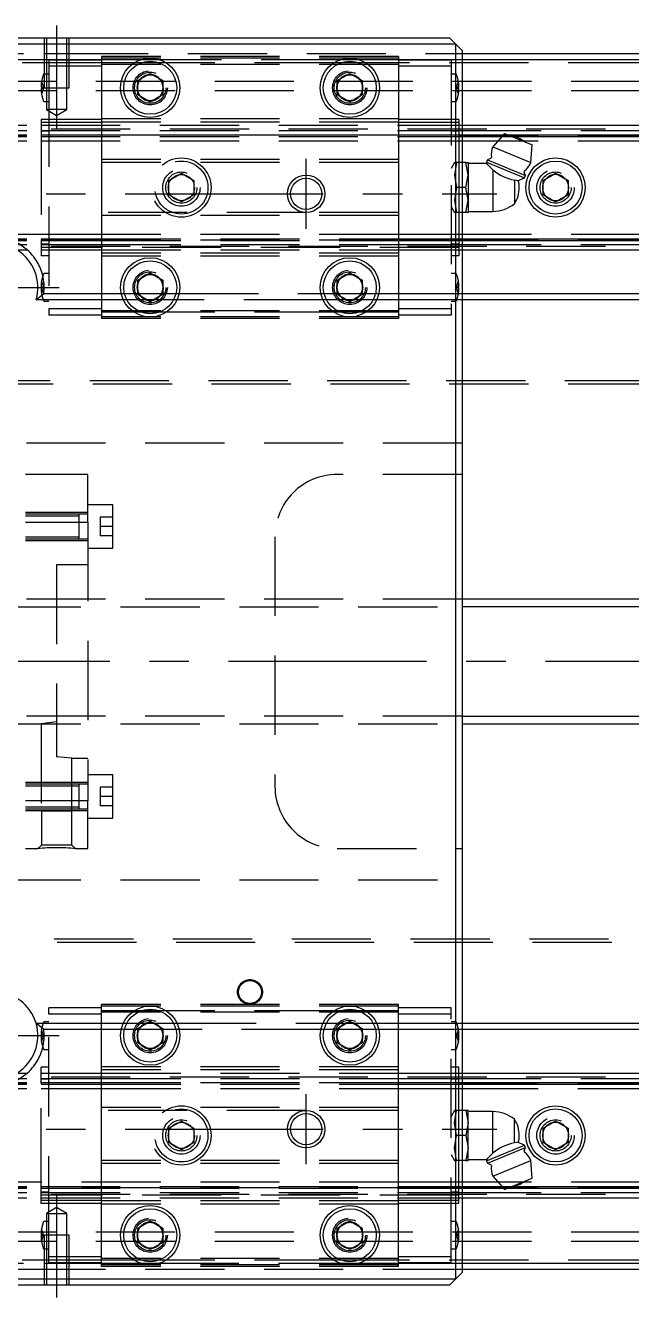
# Model space of a CAD drawing. Extents: x -10 to 1021, y -306 to 120.
# Drawn here: x 415 to 512.2, y -102 to 102 of the extents above; entities that cross this region are included whole.
import ezdxf

# ---------------------------------------------------------------- set-up
doc = ezdxf.new("R2010")
doc.units = 0
doc.linetypes.add('CENTER', pattern=[50.8, 31.75, -6.35, 6.35, -6.35])
doc.linetypes.add('DASHED', pattern=[19.05, 12.7, -6.35])
doc.layers.get('0').update_dxf_attribs({"linetype": 'CONTINUOUS'})
doc.layers.add('CENTER', color=1, linetype='CENTER')

msp = doc.modelspace()

# ---------------------------------------------------------------- linework, layer by layer
at = {"color": 7, "linetype": 'CONTINUOUS'}
for p, q in [((337, 100), (483, 100)), ((483, 100), (484, 99)), ((484, 99), (336, 99)), ((484, 99), (485, 98)), ((484, -99), (484, 99)), ((485, 98), (485, -98)), ((485, 97.5), (818, 97.5)), ((819, 96.5), (485, 96.5)), ((433, 93.15), (435, 94.31)), ((435, 94.31), (437, 93.15)), ((465, 93.15), (467, 94.31)), ((467, 94.31), (469, 93.15)), ((433, 90.85), (433, 93.15)), ((437, 93.15), (437, 90.85)), ((465, 90.85), (465, 93.15)), ((469, 93.15), (469, 90.85)), ((435, 89.69), (433, 90.85)), ((437, 90.85), (435, 89.69)), ((467, 89.69), (465, 90.85)), ((469, 90.85), (467, 89.69)), ((485, 86), (820, 86)), ((485, 84.48), (491.63, 84.48)), ((485, 84.2), (491.38, 84.2)), ((491.8, 84.68), (489.93, 82.53)), ((491.8, 84.68), (496.23, 82.84)), ((492.27, 84.48), (820, 84.48)), ((492.95, 84.2), (820, 84.2)), ((489.93, 82.53), (496.03, 80)), ((496.03, 80), (496.23, 82.84)), ((485.6, 80), (485, 80)), ((485.6, 80), (485.96, 80)), ((485.96, 78), (485.6, 80)), ((485.96, 80), (485.96, 78)), ((488.92, 79.85), (485.96, 79.85)), ((489.07, 80.45), (488.92, 80.08)), ((488.92, 80.08), (489.1, 79.64)), ((488.92, 80.08), (495.02, 77.56)), ((489.96, 78.83), (488.92, 79.85)), ((489.58, 80.66), (489.07, 80.45)), ((489.07, 80.45), (495.17, 77.93)), ((485.6, 76), (485.96, 78)), ((485.96, 78), (485.96, 74)), ((489.96, 78.83), (489.96, 72.15)), ((493.9, 77.09), (495.02, 77.56)), ((495.17, 77.93), (494.96, 78.44)), ((495.02, 77.56), (495.17, 77.93)), ((498, 77.15), (500, 78.31)), ((500, 78.31), (502, 77.15)), ((485.6, 76), (485, 76)), ((485.96, 74), (485.6, 76)), ((494.06, 77.07), (493.4, 77.18)), ((493.4, 77.18), (493.4, 73.4)), ((498, 74.85), (498, 77.15)), ((502, 77.15), (502, 74.85)), ((485.6, 72), (485.96, 74)), ((485.96, 74), (485.96, 72)), ((500, 73.69), (498, 74.85)), ((502, 74.85), (500, 73.69)), ((485.6, 72), (485, 72)), ((485.96, 72), (485.6, 72)), ((485.96, 72.15), (489.96, 72.15)), ((485, 67.8), (820, 67.8)), ((485, 67.52), (820, 67.52)), ((485, 66), (820, 66)), ((433, 61.15), (435, 62.31)), ((435, 62.31), (437, 61.15)), ((465, 61.15), (467, 62.31)), ((467, 62.31), (469, 61.15)), ((433, 58.85), (433, 61.15)), ((437, 61.15), (437, 58.85)), ((465, 58.85), (465, 61.15)), ((469, 61.15), (469, 58.85)), ((435, 57.69), (433, 58.85)), ((437, 58.85), (435, 57.69)), ((467, 57.69), (465, 58.85)), ((469, 58.85), (467, 57.69)), ((485, 59), (522.06, 59)), ((523.29, 58), (485, 58)), ((763, 10), (485, 10)), ((485, -10), (763, -10)), ((433, -58.85), (435, -57.69)), ((433, -61.15), (433, -58.85)), ((435, -57.69), (437, -58.85)), ((437, -58.85), (437, -61.15)), ((465, -58.85), (467, -57.69)), ((465, -61.15), (465, -58.85)), ((467, -57.69), (469, -58.85)), ((469, -58.85), (469, -61.15)), ((485, -58), (523.29, -58)), ((522.06, -59), (485, -59)), ((435, -62.31), (433, -61.15)), ((437, -61.15), (435, -62.31)), ((467, -62.31), (465, -61.15)), ((469, -61.15), (467, -62.31)), ((485, -66), (820, -66)), ((485, -67.52), (820, -67.52)), ((485, -67.8), (820, -67.8)), ((485.6, -72), (485, -72)), ((485.96, -72), (485.6, -72)), ((485.6, -72), (485.96, -74)), ((485.96, -74), (485.96, -72)), ((489.96, -72.15), (485.96, -72.15)), ((489.96, -78.83), (489.96, -72.15)), ((493.4, -77.18), (493.4, -73.4)), ((485.96, -74), (485.6, -76)), ((485.96, -78), (485.96, -74)), ((498, -74.85), (500, -73.69)), ((498, -77.15), (498, -74.85)), ((500, -73.69), (502, -74.85)), ((502, -74.85), (502, -77.15)), ((485.6, -76), (485, -76)), ((485.6, -76), (485.96, -78)), ((494.06, -77.07), (493.4, -77.18)), ((495.02, -77.56), (493.9, -77.09)), ((500, -78.31), (498, -77.15)), ((502, -77.15), (500, -78.31)), ((485.96, -78), (485.6, -80)), ((485.96, -80), (485.96, -78)), ((488.92, -80.08), (495.02, -77.56)), ((489.96, -78.83), (488.92, -79.85)), ((489.07, -80.45), (495.17, -77.93)), ((494.96, -78.44), (495.17, -77.93)), ((495.17, -77.93), (495.02, -77.56)), ((485.6, -80), (485, -80)), ((485.6, -80), (485.96, -80)), ((485.96, -79.85), (488.92, -79.85)), ((489.1, -79.64), (488.92, -80.08)), ((488.92, -80.08), (489.07, -80.45)), ((489.07, -80.45), (489.58, -80.66)), ((489.93, -82.53), (496.03, -80)), ((496.23, -82.84), (496.03, -80)), ((489.93, -82.53), (491.8, -84.68)), ((491.8, -84.68), (496.23, -82.84)), ((485, -84.2), (491.38, -84.2)), ((485, -84.48), (491.63, -84.48)), ((492.27, -84.48), (820, -84.48)), ((492.95, -84.2), (820, -84.2)), ((485, -86), (820, -86)), ((433, -90.85), (435, -89.69)), ((435, -89.69), (437, -90.85)), ((465, -90.85), (467, -89.69)), ((467, -89.69), (469, -90.85)), ((433, -93.15), (433, -90.85)), ((437, -90.85), (437, -93.15)), ((465, -93.15), (465, -90.85)), ((469, -90.85), (469, -93.15)), ((435, -94.31), (433, -93.15)), ((437, -93.15), (435, -94.31)), ((467, -94.31), (465, -93.15)), ((469, -93.15), (467, -94.31)), ((485, -96.5), (819, -96.5)), ((818, -97.5), (485, -97.5)), ((336, -99), (484, -99)), ((484, -99), (483, -100)), ((485, -98), (484, -99)), ((483, -100), (337, -100))]:
    msp.add_line(p, q, dxfattribs=at)
at = {"color": 3, "linetype": 'DASHED'}
for p, q in [((418, 100), (418, 92)), ((418.35, 100), (418.35, 92)), ((421.65, 92), (421.65, 100)), ((422, 92), (422, 100)), ((427.2, 96), (392.8, 96)), ((402, 97.5), (418, 97.5)), ((418, 96.5), (402, 96.5)), ((418, 97.5), (422, 97.5)), ((422, 96.5), (418, 96.5)), ((422, 96.45), (418.77, 96.45)), ((418.77, 96.45), (418.77, 95.45)), ((422, 97.5), (485, 97.5)), ((427.2, 96.5), (422, 96.5)), ((427.2, 96.45), (422, 96.45)), ((427.2, 97), (427.2, 96)), ((474.8, 97), (427.2, 97)), ((474.8, 96.75), (427.2, 96.75)), ((433.48, 96.5), (427.2, 96.5)), ((427.2, 96), (427.2, 87)), ((432.44, 96), (427.2, 96)), ((433.56, 96), (432.44, 96)), ((436.52, 96.5), (433.48, 96.5)), ((436.44, 96), (433.56, 96)), ((437.56, 96), (436.44, 96)), ((465.48, 96.5), (436.52, 96.5)), ((464.44, 96), (437.56, 96)), ((465.56, 96), (464.44, 96)), ((468.52, 96.5), (465.48, 96.5)), ((468.44, 96), (465.56, 96)), ((469.56, 96), (468.44, 96)), ((474.8, 96.5), (468.52, 96.5)), ((474.8, 96), (469.56, 96)), ((474.8, 97), (474.8, 96)), ((485, 96.5), (474.8, 96.5)), ((483.23, 96.45), (474.8, 96.45)), ((474.8, 96), (474.8, 87)), ((819.5, 96), (474.8, 96)), ((483.23, 96.45), (483.23, 95.45)), ((418, 94.2), (417.99, 94.2)), ((418.77, 94.2), (418, 94.2)), ((418.77, 95.45), (418.77, 92)), ((422, 95.45), (418.77, 95.45)), ((427.2, 95.45), (422, 95.45)), ((474.8, 95.75), (427.2, 95.75)), ((483.23, 95.45), (474.8, 95.45)), ((483.23, 95.45), (483.23, 56.55)), ((484.01, 94.2), (483.23, 94.2)), ((820, 93), (0, 93)), ((417.5, 92.1), (417.58, 92.1)), ((417.58, 91.9), (417.5, 91.9)), ((417.58, 93), (417.9, 92.1)), ((417.58, 92.1), (417.9, 92.1)), ((417.58, 92.1), (417.58, 91.9)), ((417.9, 91.9), (417.58, 91)), ((417.58, 91.9), (417.9, 91.9)), ((417.9, 92.1), (417.94, 92)), ((417.9, 91.9), (417.94, 92)), ((418, 92), (422, 92)), ((418.35, 92), (418.35, 88.5)), ((418.77, 92), (418.77, 56.55)), ((421.65, 88.5), (421.65, 92)), ((432.5, 92), (432.53, 92.41)), ((464.5, 92), (464.53, 92.41)), ((484.1, 92.1), (484.06, 92)), ((484.1, 91.9), (484.06, 92)), ((484.1, 92.1), (484.42, 93)), ((484.42, 92.1), (484.1, 92.1)), ((484.42, 91), (484.1, 91.9)), ((484.42, 91.9), (484.1, 91.9)), ((484.42, 91.9), (484.42, 92.1)), ((484.42, 92.1), (484.5, 92.1)), ((484.5, 91.9), (484.42, 91.9)), ((820, 91.5), (0, 91.5)), ((417.99, 89.8), (418.77, 89.8)), ((483.23, 89.8), (484.01, 89.8)), ((418.35, 88.5), (420, 87.55)), ((421.65, 88.5), (418.35, 88.5)), ((420, 87.55), (421.65, 88.5)), ((402.5, 86), (417.5, 86)), ((418.77, 86.93), (417.5, 86.93)), ((417.5, 86.93), (417.5, 84.33)), ((418.77, 86.92), (417.5, 86.92)), ((418.77, 86.46), (417.5, 86.46)), ((417.5, 86), (474.8, 86)), ((427.2, 86.93), (418.77, 86.93)), ((427.2, 86.46), (418.77, 86.46)), ((427.2, 87), (427.2, 86.5)), ((474.8, 87), (427.2, 87)), ((427.2, 86.5), (427.2, 80.5)), ((474.8, 86.5), (427.2, 86.5)), ((474.8, 87), (474.8, 86.5)), ((483.23, 86.93), (474.8, 86.93)), ((474.8, 86.5), (474.8, 80.5)), ((483.23, 86.46), (474.8, 86.46)), ((474.8, 86), (483.23, 86)), ((484.5, 86.93), (483.23, 86.93)), ((484.5, 86.92), (483.23, 86.92)), ((484.5, 86.46), (483.23, 86.46)), ((483.23, 86), (484.5, 86)), ((484.5, 86.93), (484.5, 84.33)), ((484.5, 86), (485, 86)), ((0, 85.4), (820, 85.4)), ((402.5, 85.15), (417.5, 85.15)), ((402.5, 84.48), (417.5, 84.48)), ((402.5, 84.42), (417.5, 84.42)), ((402.5, 84.2), (417.5, 84.2)), ((417.5, 85.15), (474.8, 85.15)), ((417.5, 85.08), (418.77, 85.08)), ((417.5, 84.48), (474.8, 84.48)), ((474.8, 84.42), (417.5, 84.42)), ((417.5, 84.33), (417.5, 67.67)), ((417.5, 84.2), (474.8, 84.2)), ((474.8, 85.15), (483.23, 85.15)), ((474.8, 84.48), (483.23, 84.48)), ((483.23, 84.42), (474.8, 84.42)), ((474.8, 84.2), (483.23, 84.2)), ((483.23, 85.15), (484.5, 85.15)), ((483.23, 85.08), (484.5, 85.08)), ((483.23, 84.48), (484.5, 84.48)), ((484.5, 84.42), (483.23, 84.42)), ((483.23, 84.2), (484.5, 84.2)), ((484.5, 85.15), (485, 85.15)), ((484.5, 84.48), (485, 84.48)), ((484.5, 84.42), (820, 84.42)), ((484.5, 84.33), (484.5, 80)), ((484.5, 84.2), (485, 84.2)), ((485, 85.15), (820, 85.15)), ((491.38, 84.2), (492.95, 84.2)), ((491.63, 84.48), (492.27, 84.48)), ((402.5, 83.5), (417.5, 83.5)), ((417.5, 83.5), (474.8, 83.5)), ((474.8, 83.5), (483.23, 83.5)), ((483.23, 83.5), (484.5, 83.5)), ((484.5, 83.5), (820, 83.5)), ((427.2, 80.5), (427.2, 80)), ((474.8, 80.5), (427.2, 80.5)), ((427.2, 80), (427.2, 72)), ((474.8, 80), (427.2, 80)), ((474.8, 80.5), (474.8, 80)), ((474.8, 80), (474.8, 72)), ((483.78, 80), (483.23, 79.06)), ((483.78, 80), (484.13, 80)), ((484.13, 80), (483.78, 78)), ((485, 80), (484.13, 80)), ((484.5, 80), (484.5, 72)), ((438, 77.15), (440, 78.31)), ((440, 78.31), (442, 77.15)), ((483.78, 78), (484.13, 76)), ((437.5, 76), (437.53, 76.41)), ((438, 74.85), (438, 77.15)), ((442, 77.15), (442, 74.85)), ((484.13, 76), (483.78, 74)), ((485, 76), (484.13, 76)), ((497.5, 76), (497.53, 76.37)), ((440, 73.69), (438, 74.85)), ((442, 74.85), (440, 73.69)), ((483.78, 74), (484.13, 72)), ((427.2, 72), (427.2, 71.5)), ((460, 72), (427.2, 72)), ((427.2, 71.5), (427.2, 65.5)), ((474.8, 71.5), (427.2, 71.5)), ((474.8, 72), (460, 72)), ((474.8, 72), (474.8, 71.5)), ((474.8, 71.5), (474.8, 65.5)), ((483.23, 72.94), (483.78, 72)), ((484.13, 72), (483.78, 72)), ((485, 72), (484.13, 72)), ((484.5, 72), (484.5, 67.67)), ((417.5, 68.5), (402.5, 68.5)), ((402.5, 67.8), (417.5, 67.8)), ((402.5, 67.58), (417.5, 67.58)), ((402.5, 67.52), (417.5, 67.52)), ((418.77, 68.5), (417.5, 68.5)), ((417.5, 67.8), (418.77, 67.8)), ((417.5, 67.67), (417.5, 65.07)), ((418.77, 67.58), (417.5, 67.58)), ((417.5, 67.52), (418.77, 67.52)), ((427.2, 68.5), (418.77, 68.5)), ((418.77, 67.8), (427.2, 67.8)), ((427.2, 67.58), (418.77, 67.58)), ((418.77, 67.52), (427.2, 67.52)), ((474.8, 68.5), (427.2, 68.5)), ((427.2, 67.8), (474.8, 67.8)), ((474.8, 67.58), (427.2, 67.58)), ((427.2, 67.52), (474.8, 67.52)), ((483.23, 68.5), (474.8, 68.5)), ((474.8, 67.8), (483.23, 67.8)), ((483.23, 67.58), (474.8, 67.58)), ((474.8, 67.52), (483.23, 67.52)), ((484.5, 68.5), (483.23, 68.5)), ((483.23, 67.8), (484.5, 67.8)), ((484.5, 67.58), (483.23, 67.58)), ((483.23, 67.52), (484.5, 67.52)), ((820, 68.5), (484.5, 68.5)), ((484.5, 67.8), (485, 67.8)), ((484.5, 67.67), (484.5, 65.07)), ((484.5, 67.58), (820, 67.58)), ((484.5, 67.52), (485, 67.52)), ((0, 66.6), (820, 66.6)), ((402.5, 66.85), (417.5, 66.85)), ((402.5, 66), (417.5, 66)), ((418.77, 66.92), (417.5, 66.92)), ((417.5, 66.85), (418.77, 66.85)), ((484.5, 66.4), (417.5, 66.4)), ((417.5, 66), (418.77, 66)), ((418.77, 66.85), (427.2, 66.85)), ((418.77, 66), (427.2, 66)), ((427.2, 66.85), (474.8, 66.85)), ((427.2, 66), (474.8, 66)), ((427.2, 65.5), (427.2, 65)), ((474.8, 65.5), (427.2, 65.5)), ((474.8, 66.85), (483.23, 66.85)), ((474.8, 66), (483.23, 66)), ((474.8, 65.5), (474.8, 65)), ((484.5, 66.92), (483.23, 66.92)), ((483.23, 66.85), (484.5, 66.85)), ((483.23, 66), (484.5, 66)), ((484.5, 66.85), (485, 66.85)), ((484.5, 66), (485, 66)), ((485, 66.85), (820, 66.85)), ((418.77, 65.08), (417.5, 65.08)), ((418.77, 65.07), (417.5, 65.07)), ((427.2, 65), (427.2, 56)), ((474.8, 65), (427.2, 65)), ((474.8, 65), (474.8, 56)), ((484.5, 65.08), (483.23, 65.08)), ((484.5, 65.07), (483.23, 65.07)), ((418.77, 62.2), (417.99, 62.2)), ((484.01, 62.2), (483.23, 62.2)), ((417.5, 60.1), (417.58, 60.1)), ((417.58, 59.9), (417.5, 59.9)), ((417.58, 61), (417.9, 60.1)), ((417.58, 60.1), (417.9, 60.1)), ((417.58, 60.1), (417.58, 59.9)), ((417.9, 59.9), (417.58, 59)), ((417.58, 59.9), (417.9, 59.9)), ((417.9, 60.1), (417.94, 60)), ((417.9, 59.9), (417.94, 60)), ((432.5, 60), (432.53, 60.41)), ((464.5, 60), (464.53, 60.41)), ((484.1, 60.1), (484.06, 60)), ((484.1, 59.9), (484.06, 60)), ((484.1, 60.1), (484.42, 61)), ((484.42, 60.1), (484.1, 60.1)), ((484.42, 59), (484.1, 59.9)), ((484.42, 59.9), (484.1, 59.9)), ((484.42, 59.9), (484.42, 60.1)), ((484.42, 60.1), (484.5, 60.1)), ((484.5, 59.9), (484.42, 59.9)), ((416.71, 58), (417.64, 58.74)), ((417.84, 58), (416.71, 58)), ((417.64, 58.74), (417.94, 59)), ((418.77, 58), (417.84, 58)), ((417.94, 59), (418.77, 59)), ((417.99, 57.8), (418.77, 57.8)), ((418.77, 59), (427.2, 59)), ((427.2, 58), (418.77, 58)), ((427.2, 59), (430.36, 59)), ((430.69, 58), (427.2, 58)), ((430.36, 59), (430.87, 59)), ((431.25, 58), (430.69, 58)), ((430.87, 59), (432.44, 59)), ((433.11, 58), (431.25, 58)), ((432.44, 59), (432.71, 59)), ((432.71, 59), (433, 59)), ((433, 59), (433.15, 59)), ((433.5, 58), (433.11, 58)), ((433.15, 59), (433.2, 59)), ((433.2, 59), (436.8, 59)), ((434.36, 58), (433.5, 58)), ((434.46, 58), (434.36, 58)), ((434.5, 58), (434.46, 58)), ((435.5, 58), (434.5, 58)), ((435.54, 58), (435.5, 58)), ((435.64, 58), (435.54, 58)), ((436.5, 58), (435.64, 58)), ((436.89, 58), (436.5, 58)), ((436.8, 59), (436.85, 59)), ((436.85, 59), (437, 59)), ((438.75, 58), (436.89, 58)), ((437, 59), (437.29, 59)), ((437.29, 59), (437.56, 59)), ((437.56, 59), (439.13, 59)), ((439.31, 58), (438.75, 58)), ((439.13, 59), (439.64, 59)), ((462.69, 58), (439.31, 58)), ((439.64, 59), (462.36, 59)), ((462.36, 59), (462.87, 59)), ((463.25, 58), (462.69, 58)), ((462.87, 59), (464.44, 59)), ((465.11, 58), (463.25, 58)), ((464.44, 59), (464.71, 59)), ((464.71, 59), (465, 59)), ((465, 59), (465.15, 59)), ((465.5, 58), (465.11, 58)), ((465.15, 59), (465.2, 59)), ((465.2, 59), (468.8, 59)), ((466.36, 58), (465.5, 58)), ((466.46, 58), (466.36, 58)), ((466.5, 58), (466.46, 58)), ((467.5, 58), (466.5, 58)), ((467.54, 58), (467.5, 58)), ((467.64, 58), (467.54, 58)), ((468.5, 58), (467.64, 58)), ((468.89, 58), (468.5, 58)), ((468.8, 59), (468.85, 59)), ((468.85, 59), (469, 59)), ((470.75, 58), (468.89, 58)), ((469, 59), (469.29, 59)), ((469.29, 59), (469.56, 59)), ((469.56, 59), (471.13, 59)), ((471.31, 58), (470.75, 58)), ((471.13, 59), (471.64, 59)), ((474.8, 58), (471.31, 58)), ((471.64, 59), (474.8, 59)), ((474.8, 59), (483.23, 59)), ((483.23, 58), (474.8, 58)), ((483.23, 59), (484.42, 59)), ((484.16, 58), (483.23, 58)), ((483.23, 57.8), (484.01, 57.8)), ((485, 58), (484.16, 58)), ((484.42, 59), (485, 59)), ((427.2, 56.55), (418.77, 56.55)), ((418.77, 56.55), (418.77, 55.55)), ((427.2, 55.55), (418.77, 55.55)), ((474.8, 56.25), (427.2, 56.25)), ((427.2, 56), (427.2, 55)), ((432.44, 56), (427.2, 56)), ((474.8, 55.25), (427.2, 55.25)), ((433.56, 56), (432.44, 56)), ((436.44, 56), (433.56, 56)), ((437.56, 56), (436.44, 56)), ((464.44, 56), (437.56, 56)), ((465.56, 56), (464.44, 56)), ((468.44, 56), (465.56, 56)), ((469.56, 56), (468.44, 56)), ((474.8, 56), (469.56, 56)), ((483.23, 56.55), (474.8, 56.55)), ((474.8, 56), (474.8, 55)), ((483.23, 55.55), (474.8, 55.55)), ((483.23, 56.55), (483.23, 55.55)), ((474.8, 55), (427.2, 55)), ((819, 45), (1, 45)), ((819.5, 44.5), (0.5, 44.5)), ((485, 35), (335, 35)), ((425, 30), (415, 30)), ((425, 22.36), (425, 30)), ((485, 30), (465, 30)), ((429, 25.15), (425, 25.15)), ((429, 18.15), (429, 25.15)), ((425, 23.9), (415, 23.9)), ((423.6, 23.65), (415, 23.65)), ((423.6, 23.3), (415, 23.3)), ((425, 23.65), (423.59, 23.65)), ((423.6, 23.3), (423.6, 23.65)), ((423.6, 19.65), (423.6, 23.65)), ((423.6, 20), (423.6, 23.3)), ((429, 23.15), (427, 23.15)), ((427, 23.15), (427, 21.65)), ((415, 22.36), (425, 22.36)), ((425, 22.36), (425, -22.36)), ((429, 21.65), (427, 21.65)), ((427, 21.65), (427, 20.15)), ((415, 20), (423.6, 20)), ((415, 19.65), (423.6, 19.65)), ((415, 19.4), (425, 19.4)), ((423.59, 19.65), (425, 19.65)), ((423.6, 19.65), (423.6, 20)), ((429, 20.15), (427, 20.15)), ((455, 20), (455, -20)), ((425, 18.15), (429, 18.15)), ((425, 15.5), (420, 15.5)), ((420, 15.5), (420, -15.3)), ((485, 10), (335, 10)), ((335, 8.75), (485, 8.75)), ((485, -8.75), (335, -8.75)), ((335, -10), (485, -10)), ((420, -9.69), (417.54, -10)), ((417.54, -10), (417.59, -9.99)), ((417.54, -10), (417.54, -24)), ((422.46, -15.5), (420, -15.3)), ((422.46, -24), (422.46, -15.5)), ((422.46, -15.5), (425, -15.5)), ((429, -18.15), (425, -18.15)), ((429, -25.15), (429, -18.15)), ((425, -19.4), (415, -19.4)), ((423.6, -19.65), (415, -19.65)), ((423.6, -20), (415, -20)), ((425, -19.65), (423.59, -19.65)), ((423.6, -23.65), (423.6, -19.65)), ((423.6, -23.65), (423.6, -19.65)), ((429, -20.15), (427, -20.15)), ((427, -20.15), (427, -21.65)), ((425, -22.36), (415, -22.36)), ((425, -30), (425, -22.36)), ((427, -21.65), (427, -23.15)), ((429, -21.65), (427, -21.65)), ((415, -23.3), (423.6, -23.3)), ((415, -23.65), (423.6, -23.65)), ((415, -23.9), (425, -23.9)), ((422.46, -24), (417.54, -24)), ((417.55, -24), (417.55, -29.45)), ((422.45, -29.45), (422.45, -24)), ((423.59, -23.65), (425, -23.65)), ((423.6, -23.65), (423.6, -23.65)), ((429, -23.15), (427, -23.15)), ((425, -25.15), (429, -25.15)), ((415, -30), (417, -30)), ((417.55, -29.45), (417, -30)), ((422.45, -29.45), (417.55, -29.45)), ((423, -30), (422.45, -29.45)), ((423, -30), (425, -30)), ((465, -30), (485, -30)), ((335, -35), (485, -35)), ((0.5, -44.5), (819.5, -44.5)), ((1, -45), (819, -45)), ((427.2, -56), (427.2, -55)), ((474.8, -55), (427.2, -55)), ((474.8, -56), (474.8, -55)), ((418.77, -56.55), (418.77, -55.55)), ((427.2, -55.55), (418.77, -55.55)), ((418.77, -92), (418.77, -56.55)), ((427.2, -56.55), (418.77, -56.55)), ((474.8, -55.25), (427.2, -55.25)), ((427.2, -65), (427.2, -56)), ((432.44, -56), (427.2, -56)), ((474.8, -56.25), (427.2, -56.25)), ((433.56, -56), (432.44, -56)), ((436.44, -56), (433.56, -56)), ((437.56, -56), (436.44, -56)), ((464.44, -56), (437.56, -56)), ((465.56, -56), (464.44, -56)), ((468.44, -56), (465.56, -56)), ((469.56, -56), (468.44, -56)), ((474.8, -56), (469.56, -56)), ((483.23, -55.55), (474.8, -55.55)), ((474.8, -65), (474.8, -56)), ((483.23, -56.55), (474.8, -56.55)), ((483.23, -56.55), (483.23, -55.55)), ((483.23, -95.45), (483.23, -56.55)), ((416.71, -58), (417.84, -58)), ((417.64, -58.74), (416.71, -58)), ((417.9, -59.9), (417.58, -59)), ((417.94, -59), (417.64, -58.74)), ((417.84, -58), (418.77, -58)), ((418.77, -59), (417.94, -59)), ((418.77, -57.8), (417.99, -57.8)), ((418.77, -58), (427.2, -58)), ((427.2, -59), (418.77, -59)), ((427.2, -58), (430.69, -58)), ((430.36, -59), (427.2, -59)), ((430.87, -59), (430.36, -59)), ((430.69, -58), (431.25, -58)), ((432.44, -59), (430.87, -59)), ((431.25, -58), (433.11, -58)), ((432.71, -59), (432.44, -59)), ((433, -59), (432.71, -59)), ((433.15, -59), (433, -59)), ((433.11, -58), (433.5, -58)), ((433.2, -59), (433.15, -59)), ((436.8, -59), (433.2, -59)), ((433.5, -58), (434.36, -58)), ((434.36, -58), (434.46, -58)), ((434.46, -58), (434.5, -58)), ((434.5, -58), (435.5, -58)), ((435.5, -58), (435.54, -58)), ((435.54, -58), (435.64, -58)), ((435.64, -58), (436.5, -58)), ((436.5, -58), (436.89, -58)), ((436.85, -59), (436.8, -59)), ((437, -59), (436.85, -59)), ((436.89, -58), (438.75, -58)), ((437.29, -59), (437, -59)), ((437.56, -59), (437.29, -59)), ((439.13, -59), (437.56, -59)), ((438.75, -58), (439.31, -58)), ((439.64, -59), (439.13, -59)), ((439.31, -58), (462.69, -58)), ((462.36, -59), (439.64, -59)), ((462.87, -59), (462.36, -59)), ((462.69, -58), (463.25, -58)), ((464.44, -59), (462.87, -59)), ((463.25, -58), (465.11, -58)), ((464.71, -59), (464.44, -59)), ((465, -59), (464.71, -59)), ((465.15, -59), (465, -59)), ((465.11, -58), (465.5, -58)), ((465.2, -59), (465.15, -59)), ((468.8, -59), (465.2, -59)), ((465.5, -58), (466.36, -58)), ((466.36, -58), (466.46, -58)), ((466.46, -58), (466.5, -58)), ((466.5, -58), (467.5, -58)), ((467.5, -58), (467.54, -58)), ((467.54, -58), (467.64, -58)), ((467.64, -58), (468.5, -58)), ((468.5, -58), (468.89, -58)), ((468.85, -59), (468.8, -59)), ((469, -59), (468.85, -59)), ((468.89, -58), (470.75, -58)), ((469.29, -59), (469, -59)), ((469.56, -59), (469.29, -59)), ((471.13, -59), (469.56, -59)), ((470.75, -58), (471.31, -58)), ((471.64, -59), (471.13, -59)), ((471.31, -58), (474.8, -58)), ((474.8, -59), (471.64, -59)), ((474.8, -58), (483.23, -58)), ((483.23, -59), (474.8, -59)), ((484.01, -57.8), (483.23, -57.8)), ((483.23, -58), (484.16, -58)), ((484.42, -59), (483.23, -59)), ((484.42, -59), (484.1, -59.9)), ((484.16, -58), (485, -58)), ((485, -59), (484.42, -59)), ((417.58, -59.9), (417.5, -59.9)), ((417.5, -60.1), (417.58, -60.1)), ((417.58, -59.9), (417.9, -59.9)), ((417.58, -60.1), (417.58, -59.9)), ((417.58, -61), (417.9, -60.1)), ((417.58, -60.1), (417.9, -60.1)), ((417.9, -59.9), (417.94, -60)), ((417.9, -60.1), (417.94, -60)), ((432.5, -60), (432.53, -59.59)), ((464.5, -60), (464.53, -59.59)), ((484.1, -59.9), (484.06, -60)), ((484.1, -60.1), (484.06, -60)), ((484.42, -59.9), (484.1, -59.9)), ((484.1, -60.1), (484.42, -61)), ((484.42, -60.1), (484.1, -60.1)), ((484.5, -59.9), (484.42, -59.9)), ((484.42, -59.9), (484.42, -60.1)), ((484.42, -60.1), (484.5, -60.1)), ((417.99, -62.2), (418.77, -62.2)), ((483.23, -62.2), (484.01, -62.2)), ((418.77, -65.07), (417.5, -65.07)), ((417.5, -67.67), (417.5, -65.07)), ((418.77, -65.08), (417.5, -65.08)), ((427.2, -65.5), (427.2, -65)), ((474.8, -65), (427.2, -65)), ((474.8, -65.5), (474.8, -65)), ((484.5, -65.07), (483.23, -65.07)), ((484.5, -65.08), (483.23, -65.08)), ((484.5, -67.67), (484.5, -65.07)), ((0, -66.6), (820, -66.6)), ((402.5, -66), (417.5, -66)), ((402.5, -66.85), (417.5, -66.85)), ((417.5, -66), (418.77, -66)), ((417.5, -66.85), (418.77, -66.85)), ((417.5, -66.92), (418.77, -66.92)), ((418.77, -66), (427.2, -66)), ((418.77, -66.85), (427.2, -66.85)), ((427.2, -71.5), (427.2, -65.5)), ((474.8, -65.5), (427.2, -65.5)), ((427.2, -66), (474.8, -66)), ((427.2, -66.85), (474.8, -66.85)), ((474.8, -71.5), (474.8, -65.5)), ((474.8, -66), (483.23, -66)), ((474.8, -66.85), (483.23, -66.85)), ((483.23, -66), (484.5, -66)), ((483.23, -66.85), (484.5, -66.85)), ((483.23, -66.92), (484.5, -66.92)), ((484.5, -66), (485, -66)), ((484.5, -66.85), (485, -66.85)), ((485, -66.85), (820, -66.85)), ((402.5, -67.52), (417.5, -67.52)), ((402.5, -67.58), (417.5, -67.58)), ((402.5, -67.8), (417.5, -67.8)), ((402.5, -68.5), (417.5, -68.5)), ((417.5, -67.52), (418.77, -67.52)), ((418.77, -67.58), (417.5, -67.58)), ((417.5, -84.33), (417.5, -67.67)), ((417.5, -67.8), (418.77, -67.8)), ((417.5, -68.5), (418.77, -68.5)), ((418.77, -67.52), (427.2, -67.52)), ((427.2, -67.58), (418.77, -67.58)), ((418.77, -67.8), (427.2, -67.8)), ((418.77, -68.5), (427.2, -68.5)), ((427.2, -67.52), (474.8, -67.52)), ((474.8, -67.58), (427.2, -67.58)), ((427.2, -67.8), (474.8, -67.8)), ((427.2, -68.5), (474.8, -68.5)), ((474.8, -67.52), (483.23, -67.52)), ((483.23, -67.58), (474.8, -67.58)), ((474.8, -67.8), (483.23, -67.8)), ((474.8, -68.5), (483.23, -68.5)), ((483.23, -67.52), (484.5, -67.52)), ((484.5, -67.58), (483.23, -67.58)), ((483.23, -67.8), (484.5, -67.8)), ((483.23, -68.5), (484.5, -68.5)), ((484.5, -67.52), (485, -67.52)), ((484.5, -67.58), (820, -67.58)), ((484.5, -72), (484.5, -67.67)), ((484.5, -67.8), (485, -67.8)), ((484.5, -68.5), (820, -68.5)), ((427.2, -72), (427.2, -71.5)), ((474.8, -71.5), (427.2, -71.5)), ((427.2, -80), (427.2, -72)), ((460, -72), (427.2, -72)), ((474.8, -72), (460, -72)), ((474.8, -72), (474.8, -71.5)), ((474.8, -80), (474.8, -72)), ((483.78, -72), (483.23, -72.94)), ((484.13, -72), (483.78, -72)), ((483.78, -74), (484.13, -72)), ((485, -72), (484.13, -72)), ((484.5, -80), (484.5, -72)), ((438, -74.85), (440, -73.69)), ((438, -77.15), (438, -74.85)), ((440, -73.69), (442, -74.85)), ((442, -74.85), (442, -77.15)), ((484.13, -76), (483.78, -74)), ((437.5, -76), (437.53, -75.59)), ((440, -78.31), (438, -77.15)), ((442, -77.15), (440, -78.31)), ((483.78, -78), (484.13, -76)), ((485, -76), (484.13, -76)), ((497.5, -76), (497.53, -75.59)), ((483.23, -79.06), (483.78, -80)), ((484.13, -80), (483.78, -78)), ((427.2, -80.5), (427.2, -80)), ((474.8, -80), (427.2, -80)), ((427.2, -86.5), (427.2, -80.5)), ((474.8, -80.5), (427.2, -80.5)), ((474.8, -80.5), (474.8, -80)), ((474.8, -86.5), (474.8, -80.5)), ((483.78, -80), (484.13, -80)), ((485, -80), (484.13, -80)), ((484.5, -84.33), (484.5, -80)), ((417.5, -83.5), (402.5, -83.5)), ((474.8, -83.5), (417.5, -83.5)), ((483.23, -83.5), (474.8, -83.5)), ((484.5, -83.5), (483.23, -83.5)), ((820, -83.5), (484.5, -83.5)), ((0, -85.4), (820, -85.4)), ((402.5, -84.2), (417.5, -84.2)), ((402.5, -84.42), (417.5, -84.42)), ((402.5, -84.48), (417.5, -84.48)), ((402.5, -85.15), (417.5, -85.15)), ((417.5, -84.2), (474.8, -84.2)), ((417.5, -86.93), (417.5, -84.33)), ((474.8, -84.42), (417.5, -84.42)), ((417.5, -84.48), (474.8, -84.48)), ((418.77, -85.08), (417.5, -85.08)), ((417.5, -85.15), (474.8, -85.15)), ((484.5, -85.6), (417.5, -85.6)), ((474.8, -84.2), (483.23, -84.2)), ((483.23, -84.42), (474.8, -84.42)), ((474.8, -84.48), (483.23, -84.48)), ((474.8, -85.15), (483.23, -85.15)), ((483.23, -84.2), (484.5, -84.2)), ((484.5, -84.42), (483.23, -84.42)), ((483.23, -84.48), (484.5, -84.48)), ((484.5, -85.08), (483.23, -85.08)), ((483.23, -85.15), (484.5, -85.15)), ((484.5, -84.2), (485, -84.2)), ((484.5, -86.93), (484.5, -84.33)), ((484.5, -84.42), (820, -84.42)), ((484.5, -84.48), (485, -84.48)), ((484.5, -85.15), (485, -85.15)), ((485, -85.15), (820, -85.15)), ((491.38, -84.2), (492.95, -84.2)), ((491.63, -84.48), (492.27, -84.48)), ((402.5, -86), (417.5, -86)), ((417.5, -86), (474.8, -86)), ((418.77, -86.46), (417.5, -86.46)), ((418.77, -86.92), (417.5, -86.92)), ((418.77, -86.93), (417.5, -86.93)), ((420, -87.55), (418.35, -88.5)), ((427.2, -86.46), (418.77, -86.46)), ((427.2, -86.93), (418.77, -86.93)), ((421.65, -88.5), (420, -87.55)), ((427.2, -87), (427.2, -86.5)), ((474.8, -86.5), (427.2, -86.5)), ((427.2, -96), (427.2, -87)), ((474.8, -87), (427.2, -87)), ((474.8, -86), (483.23, -86)), ((483.23, -86.46), (474.8, -86.46)), ((474.8, -87), (474.8, -86.5)), ((483.23, -86.93), (474.8, -86.93)), ((474.8, -96), (474.8, -87)), ((483.23, -86), (484.5, -86)), ((484.5, -86.46), (483.23, -86.46)), ((484.5, -86.92), (483.23, -86.92)), ((484.5, -86.93), (483.23, -86.93)), ((484.5, -86), (485, -86)), ((418.35, -88.5), (418.35, -92)), ((418.35, -88.5), (421.65, -88.5)), ((421.65, -92), (421.65, -88.5)), ((820, -91.5), (0, -91.5)), ((417.9, -91.9), (417.58, -91)), ((418.77, -89.8), (417.99, -89.8)), ((432.5, -92), (432.53, -91.59)), ((464.5, -92), (464.53, -91.59)), ((484.01, -89.8), (483.23, -89.8)), ((484.42, -91), (484.1, -91.9)), ((820, -93), (0, -93)), ((417.58, -91.9), (417.5, -91.9)), ((417.5, -92.1), (417.58, -92.1)), ((417.58, -91.9), (417.9, -91.9)), ((417.58, -92.1), (417.58, -91.9)), ((417.58, -93), (417.9, -92.1)), ((417.58, -92.1), (417.9, -92.1)), ((417.9, -91.9), (417.94, -92)), ((417.9, -92.1), (417.94, -92)), ((418, -92), (418, -100)), ((422, -92), (418, -92)), ((418.35, -92), (418.35, -100)), ((418.77, -95.45), (418.77, -92)), ((421.65, -100), (421.65, -92)), ((422, -100), (422, -92)), ((484.1, -91.9), (484.06, -92)), ((484.1, -92.1), (484.06, -92)), ((484.42, -91.9), (484.1, -91.9)), ((484.1, -92.1), (484.42, -93)), ((484.42, -92.1), (484.1, -92.1)), ((484.5, -91.9), (484.42, -91.9)), ((484.42, -91.9), (484.42, -92.1)), ((484.42, -92.1), (484.5, -92.1)), ((417.99, -94.2), (418, -94.2)), ((418, -94.2), (418.77, -94.2)), ((422, -95.45), (418.77, -95.45)), ((418.77, -96.45), (418.77, -95.45)), ((427.2, -95.45), (422, -95.45)), ((474.8, -95.75), (427.2, -95.75)), ((483.23, -95.45), (474.8, -95.45)), ((483.23, -94.2), (484.01, -94.2)), ((483.23, -96.45), (483.23, -95.45)), ((427.2, -96), (392.8, -96)), ((402, -96.5), (418, -96.5)), ((418, -97.5), (402, -97.5)), ((418, -96.5), (422, -96.5)), ((422, -97.5), (418, -97.5)), ((422, -96.45), (418.77, -96.45)), ((427.2, -96.45), (422, -96.45)), ((422, -96.5), (427.2, -96.5)), ((485, -97.5), (422, -97.5)), ((427.2, -97), (427.2, -96)), ((432.44, -96), (427.2, -96)), ((427.2, -96.5), (433.48, -96.5)), ((474.8, -96.75), (427.2, -96.75)), ((474.8, -97), (427.2, -97)), ((433.56, -96), (432.44, -96)), ((433.48, -96.5), (436.52, -96.5)), ((436.44, -96), (433.56, -96)), ((437.56, -96), (436.44, -96)), ((436.52, -96.5), (465.48, -96.5)), ((464.44, -96), (437.56, -96)), ((465.56, -96), (464.44, -96)), ((465.48, -96.5), (468.52, -96.5)), ((468.44, -96), (465.56, -96)), ((469.56, -96), (468.44, -96)), ((468.52, -96.5), (474.8, -96.5)), ((474.8, -96), (469.56, -96)), ((474.8, -97), (474.8, -96)), ((819.5, -96), (474.8, -96)), ((483.23, -96.45), (474.8, -96.45)), ((474.8, -96.5), (485, -96.5))]:
    msp.add_line(p, q, dxfattribs=at)
at = {"color": 3, "linetype": 'CONTINUOUS'}
for p, q in [((763, 8.75), (485, 8.75)), ((485, -8.75), (763, -8.75))]:
    msp.add_line(p, q, dxfattribs=at)
at = {"color": 7, "linetype": 'CONTINUOUS'}
for centre, radius in [((435, 92), 4.75), ((435, 92), 4.25), ((467, 92), 4.75), ((467, 92), 4.25), ((500, 76), 4.75), ((500, 76), 4.25), ((460, 75), 2.5), ((435, 60), 4.75), ((435, 60), 4.25), ((467, 60), 4.75), ((467, 60), 4.25), ((435, -60), 4.75), ((435, -60), 4.25), ((467, -60), 4.75), ((467, -60), 4.25), ((500, -76), 4.75), ((460, -75), 2.5), ((500, -76), 4.25), ((435, -92), 4.75), ((467, -92), 4.75), ((435, -92), 4.25), ((467, -92), 4.25)]:
    msp.add_circle(centre, radius, dxfattribs=at)
at = {"color": 3, "linetype": 'DASHED'}
for centre, radius in [((435, 92), 2.75), ((435, 92), 2.5), ((435, 92), 2.07), ((467, 92), 2.75), ((467, 92), 2.5), ((467, 92), 2.07), ((440, 76), 4.75), ((440, 76), 4.25), ((440, 76), 3), ((440, 76), 2.5), ((440, 76), 2.1), ((500, 76), 3), ((500, 76), 2.5), ((435, 60), 2.75), ((435, 60), 2.5), ((435, 60), 2.07), ((467, 60), 2.75), ((467, 60), 2.5), ((467, 60), 2.07), ((451, -53), 2), ((451, -53), 1.83), ((435, -60), 2.75), ((435, -60), 2.5), ((435, -60), 2.07), ((467, -60), 2.75), ((467, -60), 2.5), ((467, -60), 2.07), ((440, -76), 4.75), ((440, -76), 4.25), ((440, -76), 3), ((500, -76), 3), ((440, -76), 2.5), ((440, -76), 2.1), ((500, -76), 2.5), ((435, -92), 2.75), ((435, -92), 2.5), ((467, -92), 2.75), ((467, -92), 2.5), ((435, -92), 2.07), ((467, -92), 2.07)]:
    msp.add_circle(centre, radius, dxfattribs=at)
at = {"color": 3, "linetype": 'CONTINUOUS'}
for centre in [(460, 75), (460, -75)]:
    msp.add_circle(centre, 3, dxfattribs=at)
at = {"color": 3, "linetype": 'DASHED'}
for centre, radius, start, end in [((423.5, 92), 6, 159.1494, 170.4059), ((417.99, 94.1), 0.1, 90, 159.1494), ((435, 92), 2.1, 102.2472, 137.7528), ((435, 92), 2.06, 105.9141, 134.0859), ((435, 92), 2.06, 74.0859, 105.9141), ((435, 92), 2.1, 77.7528, 102.2472), ((435, 92), 2.1, 42.2472, 77.7528), ((435, 92), 2.06, 45.9141, 74.0859), ((467, 92), 2.1, 102.2472, 137.7528), ((467, 92), 2.06, 105.9141, 134.0859), ((467, 92), 2.06, 74.0859, 105.9141), ((467, 92), 2.1, 77.7528, 102.2472), ((467, 92), 2.1, 42.2472, 77.7528), ((467, 92), 2.06, 45.9141, 74.0859), ((484.01, 94.1), 0.1, 20.8506, 90), ((478.5, 92), 6, 9.5941, 20.8506), ((423.5, 92), 6, 170.4203, 179.0449), ((423.5, 92), 6, 180.9551, 189.5797), ((435, 92), 2.1, 162.2472, 180), ((435, 92), 2.1, 180, 197.7528), ((435, 92), 2.06, 165.9141, 180), ((435, 92), 2.06, 180, 194.0859), ((435, 92), 2.06, 134.0859, 165.9141), ((435, 92), 2.1, 137.7528, 162.2472), ((435, 92), 2.06, 14.0859, 45.9141), ((435, 92), 2.1, 17.7528, 42.2472), ((435, 92), 2.1, 342.2472, 17.7528), ((435, 92), 2.06, 345.9141, 14.0859), ((467, 92), 2.1, 162.2472, 180), ((467, 92), 2.1, 180, 197.7528), ((467, 92), 2.06, 165.9141, 180), ((467, 92), 2.06, 180, 194.0859), ((467, 92), 2.06, 134.0859, 165.9141), ((467, 92), 2.1, 137.7528, 162.2472), ((467, 92), 2.06, 14.0859, 45.9141), ((467, 92), 2.1, 17.7528, 42.2472), ((467, 92), 2.1, 342.2472, 17.7528), ((467, 92), 2.06, 345.9141, 14.0859), ((478.5, 92), 6, 0.9551, 9.5797), ((478.5, 92), 6, 350.4203, 359.0449), ((423.5, 92), 6, 189.5941, 200.8506), ((417.99, 89.9), 0.1, 200.8506, 270), ((435, 92), 2.06, 194.0859, 225.9141), ((435, 92), 2.1, 197.7528, 222.2472), ((435, 92), 2.1, 222.2472, 257.7528), ((435, 92), 2.06, 225.9141, 254.0859), ((435, 92), 2.06, 254.0859, 285.9141), ((435, 92), 2.1, 257.7528, 282.2472), ((435, 92), 2.1, 282.2472, 317.7528), ((435, 92), 2.06, 285.9141, 314.0859), ((435, 92), 2.06, 314.0859, 345.9141), ((435, 92), 2.1, 317.7528, 342.2472), ((467, 92), 2.06, 194.0859, 225.9141), ((467, 92), 2.1, 197.7528, 222.2472), ((467, 92), 2.1, 222.2472, 257.7528), ((467, 92), 2.06, 225.9141, 254.0859), ((467, 92), 2.06, 254.0859, 285.9141), ((467, 92), 2.1, 257.7528, 282.2472), ((467, 92), 2.1, 282.2472, 317.7528), ((467, 92), 2.06, 285.9141, 314.0859), ((467, 92), 2.06, 314.0859, 345.9141), ((467, 92), 2.1, 317.7528, 342.2472), ((484.01, 89.9), 0.1, 270, 339.1494), ((478.5, 92), 6, 339.1494, 350.4059), ((500, 76), 2.1, 102.2472, 137.7528), ((500, 76), 2.1, 77.7528, 102.2472), ((500, 76), 2.1, 42.2472, 77.7528), ((500, 76), 2.1, 162.2472, 180), ((500, 76), 2.1, 180, 197.7528), ((500, 76), 2.1, 137.7528, 162.2472), ((500, 76), 2.1, 17.7528, 42.2472), ((500, 76), 2.1, 342.2472, 17.7528), ((500, 76), 2.1, 197.7528, 222.2472), ((500, 76), 2.1, 222.2472, 257.7528), ((500, 76), 2.1, 257.7528, 282.2472), ((500, 76), 2.1, 282.2472, 317.7528), ((500, 76), 2.1, 317.7528, 342.2472), ((410, 60), 8, 48.5904, 131.4096), ((410, 60), 7, 343.3985, 58.9973), ((410, 60), 8, 13.2499, 48.5904), ((423.5, 60), 6, 159.1494, 170.4059), ((410, 60), 8, 352.8192, 13.2499), ((417.99, 62.1), 0.1, 90, 159.1494), ((435, 60), 2.06, 134.0859, 165.9141), ((435, 60), 2.1, 137.7528, 162.2472), ((435, 60), 2.1, 102.2472, 137.7528), ((435, 60), 2.06, 105.9141, 134.0859), ((435, 60), 2.06, 74.0859, 105.9141), ((435, 60), 2.1, 77.7528, 102.2472), ((435, 60), 2.1, 42.2472, 77.7528), ((435, 60), 2.06, 45.9141, 74.0859), ((435, 60), 2.06, 14.0859, 45.9141), ((435, 60), 2.1, 17.7528, 42.2472), ((467, 60), 2.06, 134.0859, 165.9141), ((467, 60), 2.1, 137.7528, 162.2472), ((467, 60), 2.1, 102.2472, 137.7528), ((467, 60), 2.06, 105.9141, 134.0859), ((467, 60), 2.06, 74.0859, 105.9141), ((467, 60), 2.1, 77.7528, 102.2472), ((467, 60), 2.1, 42.2472, 77.7528), ((467, 60), 2.06, 45.9141, 74.0859), ((467, 60), 2.06, 14.0859, 45.9141), ((467, 60), 2.1, 17.7528, 42.2472), ((484.01, 62.1), 0.1, 20.8506, 90), ((478.5, 60), 6, 9.5941, 20.8506), ((423.5, 60), 6, 170.4203, 179.0449), ((423.5, 60), 6, 180.9551, 189.5797), ((435, 60), 2.1, 162.2472, 180), ((435, 60), 2.1, 180, 197.7528), ((435, 60), 2.06, 165.9141, 180), ((435, 60), 2.06, 180, 194.0859), ((435, 60), 2.06, 194.0859, 225.9141), ((435, 60), 2.1, 197.7528, 222.2472), ((435, 60), 2.06, 314.0859, 345.9141), ((435, 60), 2.1, 317.7528, 342.2472), ((435, 60), 2.1, 342.2472, 17.7528), ((435, 60), 2.06, 345.9141, 14.0859), ((467, 60), 2.1, 162.2472, 180), ((467, 60), 2.1, 180, 197.7528), ((467, 60), 2.06, 165.9141, 180), ((467, 60), 2.06, 180, 194.0859), ((467, 60), 2.06, 194.0859, 225.9141), ((467, 60), 2.1, 197.7528, 222.2472), ((467, 60), 2.06, 314.0859, 345.9141), ((467, 60), 2.1, 317.7528, 342.2472), ((467, 60), 2.1, 342.2472, 17.7528), ((467, 60), 2.06, 345.9141, 14.0859), ((478.5, 60), 6, 0.9551, 9.5797), ((478.5, 60), 6, 350.4203, 359.0449), ((410, 60), 7, 196.6015, 343.3985), ((423.5, 60), 6, 189.5941, 200.8506), ((417.99, 57.9), 0.1, 200.8506, 270), ((435, 60), 2.1, 222.2472, 257.7528), ((435, 60), 2.06, 225.9141, 254.0859), ((435, 60), 2.06, 254.0859, 285.9141), ((435, 60), 2.1, 257.7528, 282.2472), ((435, 60), 2.1, 282.2472, 317.7528), ((435, 60), 2.06, 285.9141, 314.0859), ((467, 60), 2.1, 222.2472, 257.7528), ((467, 60), 2.06, 225.9141, 254.0859), ((467, 60), 2.06, 254.0859, 285.9141), ((467, 60), 2.1, 257.7528, 282.2472), ((467, 60), 2.1, 282.2472, 317.7528), ((467, 60), 2.06, 285.9141, 314.0859), ((484.01, 57.9), 0.1, 270, 339.1494), ((478.5, 60), 6, 339.1494, 350.4059), ((465, 20), 10, 90, 180), ((465, -20), 10, 180, 270), ((420, -62.79), 32.93, 84.7732, 95.2268), ((410, -60), 7, 16.6015, 163.3985), ((410, -60), 7, 301.0027, 16.6015), ((423.5, -60), 6, 170.4203, 179.0449), ((423.5, -60), 6, 159.1494, 170.4059), ((410, -60), 8, 346.7501, 7.1808), ((417.99, -57.9), 0.1, 90, 159.1494), ((435, -60), 2.06, 134.0859, 165.9141), ((435, -60), 2.1, 137.7528, 162.2472), ((435, -60), 2.1, 102.2472, 137.7528), ((435, -60), 2.06, 105.9141, 134.0859), ((435, -60), 2.06, 74.0859, 105.9141), ((435, -60), 2.1, 77.7528, 102.2472), ((435, -60), 2.1, 42.2472, 77.7528), ((435, -60), 2.06, 45.9141, 74.0859), ((435, -60), 2.06, 14.0859, 45.9141), ((435, -60), 2.1, 17.7528, 42.2472), ((467, -60), 2.06, 134.0859, 165.9141), ((467, -60), 2.1, 137.7528, 162.2472), ((467, -60), 2.1, 102.2472, 137.7528), ((467, -60), 2.06, 105.9141, 134.0859), ((467, -60), 2.06, 74.0859, 105.9141), ((467, -60), 2.1, 77.7528, 102.2472), ((467, -60), 2.1, 42.2472, 77.7528), ((467, -60), 2.06, 45.9141, 74.0859), ((467, -60), 2.06, 14.0859, 45.9141), ((467, -60), 2.1, 17.7528, 42.2472), ((484.01, -57.9), 0.1, 20.8506, 90), ((478.5, -60), 6, 9.5941, 20.8506), ((478.5, -60), 6, 0.9551, 9.5797), ((423.5, -60), 6, 180.9551, 189.5797), ((423.5, -60), 6, 189.5941, 200.8506), ((435, -60), 2.1, 162.2472, 180), ((435, -60), 2.1, 180, 197.7528), ((435, -60), 2.06, 165.9141, 180), ((435, -60), 2.06, 180, 194.0859), ((435, -60), 2.06, 194.0859, 225.9141), ((435, -60), 2.1, 197.7528, 222.2472), ((435, -60), 2.06, 314.0859, 345.9141), ((435, -60), 2.1, 317.7528, 342.2472), ((435, -60), 2.1, 342.2472, 17.7528), ((435, -60), 2.06, 345.9141, 14.0859), ((467, -60), 2.1, 162.2472, 180), ((467, -60), 2.1, 180, 197.7528), ((467, -60), 2.06, 165.9141, 180), ((467, -60), 2.06, 180, 194.0859), ((467, -60), 2.06, 194.0859, 225.9141), ((467, -60), 2.1, 197.7528, 222.2472), ((467, -60), 2.06, 314.0859, 345.9141), ((467, -60), 2.1, 317.7528, 342.2472), ((467, -60), 2.1, 342.2472, 17.7528), ((467, -60), 2.06, 345.9141, 14.0859), ((478.5, -60), 6, 339.1494, 350.4059), ((478.5, -60), 6, 350.4203, 359.0449), ((410, -60), 8, 311.4096, 346.7501), ((417.99, -62.1), 0.1, 200.8506, 270), ((435, -60), 2.1, 222.2472, 257.7528), ((435, -60), 2.06, 225.9141, 254.0859), ((435, -60), 2.06, 254.0859, 285.9141), ((435, -60), 2.1, 257.7528, 282.2472), ((435, -60), 2.1, 282.2472, 317.7528), ((435, -60), 2.06, 285.9141, 314.0859), ((467, -60), 2.1, 222.2472, 257.7528), ((467, -60), 2.06, 225.9141, 254.0859), ((467, -60), 2.06, 254.0859, 285.9141), ((467, -60), 2.1, 257.7528, 282.2472), ((467, -60), 2.1, 282.2472, 317.7528), ((467, -60), 2.06, 285.9141, 314.0859), ((484.01, -62.1), 0.1, 270, 339.1494), ((410, -60), 8, 228.5904, 311.4096), ((500, -76), 2.1, 162.2472, 180), ((500, -76), 2.1, 137.7528, 162.2472), ((500, -76), 2.1, 102.2472, 137.7528), ((500, -76), 2.1, 77.7528, 102.2472), ((500, -76), 2.1, 42.2472, 77.7528), ((500, -76), 2.1, 17.7528, 42.2472), ((500, -76), 2.1, 342.2472, 17.7528), ((500, -76), 2.1, 180, 197.7528), ((500, -76), 2.1, 197.7528, 222.2472), ((500, -76), 2.1, 222.2472, 257.7528), ((500, -76), 2.1, 282.2472, 317.7528), ((500, -76), 2.1, 317.7528, 342.2472), ((500, -76), 2.1, 257.7528, 282.2472), ((423.5, -92), 6, 170.4203, 179.0449), ((423.5, -92), 6, 159.1494, 170.4059), ((417.99, -89.9), 0.1, 90, 159.1494), ((435, -92), 2.1, 162.2472, 180), ((435, -92), 2.06, 165.9141, 180), ((435, -92), 2.06, 134.0859, 165.9141), ((435, -92), 2.1, 137.7528, 162.2472), ((435, -92), 2.1, 102.2472, 137.7528), ((435, -92), 2.06, 105.9141, 134.0859), ((435, -92), 2.06, 74.0859, 105.9141), ((435, -92), 2.1, 77.7528, 102.2472), ((435, -92), 2.1, 42.2472, 77.7528), ((435, -92), 2.06, 45.9141, 74.0859), ((435, -92), 2.06, 14.0859, 45.9141), ((435, -92), 2.1, 17.7528, 42.2472), ((435, -92), 2.1, 342.2472, 17.7528), ((435, -92), 2.06, 345.9141, 14.0859), ((467, -92), 2.1, 162.2472, 180), ((467, -92), 2.06, 165.9141, 180), ((467, -92), 2.06, 134.0859, 165.9141), ((467, -92), 2.1, 137.7528, 162.2472), ((467, -92), 2.1, 102.2472, 137.7528), ((467, -92), 2.06, 105.9141, 134.0859), ((467, -92), 2.06, 74.0859, 105.9141), ((467, -92), 2.1, 77.7528, 102.2472), ((467, -92), 2.1, 42.2472, 77.7528), ((467, -92), 2.06, 45.9141, 74.0859), ((467, -92), 2.06, 14.0859, 45.9141), ((467, -92), 2.1, 17.7528, 42.2472), ((467, -92), 2.1, 342.2472, 17.7528), ((467, -92), 2.06, 345.9141, 14.0859), ((484.01, -89.9), 0.1, 20.8506, 90), ((478.5, -92), 6, 9.5941, 20.8506), ((478.5, -92), 6, 0.9551, 9.5797), ((423.5, -92), 6, 180.9551, 189.5797), ((423.5, -92), 6, 189.5941, 200.8506), ((435, -92), 2.1, 180, 197.7528), ((435, -92), 2.06, 180, 194.0859), ((435, -92), 2.06, 194.0859, 225.9141), ((435, -92), 2.1, 197.7528, 222.2472), ((435, -92), 2.1, 222.2472, 257.7528), ((435, -92), 2.06, 225.9141, 254.0859), ((435, -92), 2.1, 282.2472, 317.7528), ((435, -92), 2.06, 285.9141, 314.0859), ((435, -92), 2.06, 314.0859, 345.9141), ((435, -92), 2.1, 317.7528, 342.2472), ((467, -92), 2.1, 180, 197.7528), ((467, -92), 2.06, 180, 194.0859), ((467, -92), 2.06, 194.0859, 225.9141), ((467, -92), 2.1, 197.7528, 222.2472), ((467, -92), 2.1, 222.2472, 257.7528), ((467, -92), 2.06, 225.9141, 254.0859), ((467, -92), 2.1, 282.2472, 317.7528), ((467, -92), 2.06, 285.9141, 314.0859), ((467, -92), 2.06, 314.0859, 345.9141), ((467, -92), 2.1, 317.7528, 342.2472), ((478.5, -92), 6, 339.1494, 350.4059), ((478.5, -92), 6, 350.4203, 359.0449), ((417.99, -94.1), 0.1, 200.8506, 270), ((435, -92), 2.06, 254.0859, 285.9141), ((435, -92), 2.1, 257.7528, 282.2472), ((467, -92), 2.06, 254.0859, 285.9141), ((467, -92), 2.1, 257.7528, 282.2472), ((484.01, -94.1), 0.1, 270, 339.1494)]:
    msp.add_arc(centre, radius, start, end, dxfattribs=at)
at = {"color": 7, "linetype": 'CONTINUOUS'}
for centre, radius, start, end in [((492.85, 80.95), 3.2, 67.5, 85.7094), ((492.85, 80.95), 3.2, 49.2906, 67.5), ((492.98, 81.27), 3.3, 157.5002, 186.8361), ((489.51, 80.85), 0.2, 292.5015, 6.8388), ((492.98, 81.27), 3.3, 308.1639, 337.4998), ((495.03, 85.01), 8, 230.6329, 258.2355), ((495.14, 78.51), 0.2, 128.1612, 202.4985), ((489.48, 76), 4.7, 326.4139, 359.9998), ((489.48, 76), 4.7, 0.0002, 13.1788), ((489.73, 78.15), 6, 272.1786, 307.7262), ((489.73, -78.15), 6, 52.2738, 87.8214), ((489.48, -76), 4.7, 0.0002, 33.5861), ((495.03, -85.01), 8, 101.7644, 129.3672), ((489.48, -76), 4.7, 346.8211, 359.9998), ((495.14, -78.51), 0.2, 157.5015, 231.8388), ((492.98, -81.27), 3.3, 22.5002, 51.8361), ((489.51, -80.85), 0.2, 353.1612, 67.4985), ((492.98, -81.27), 3.3, 173.1639, 202.4998), ((492.85, -80.95), 3.2, 292.5, 310.7094), ((492.85, -80.95), 3.2, 274.2906, 292.5)]:
    msp.add_arc(centre, radius, start, end, dxfattribs=at)
at = {"layer": 'CENTER', "color": 1, "linetype": 'CENTER'}
for p, q in [((420, 102), (420, 85.55)), ((460, 69.4), (460, 80.6)), ((329.4, 75), (490.6, 75)), ((399.6, 60), (420.4, 60)), ((885.72, 0), (-10.14, 0)), ((399.6, -60), (420.4, -60)), ((460, -80.6), (460, -69.4)), ((329.4, -75), (490.6, -75)), ((420, -85.55), (420, -102))]:
    msp.add_line(p, q, dxfattribs=at)

doc.saveas('drawing.dxf')
